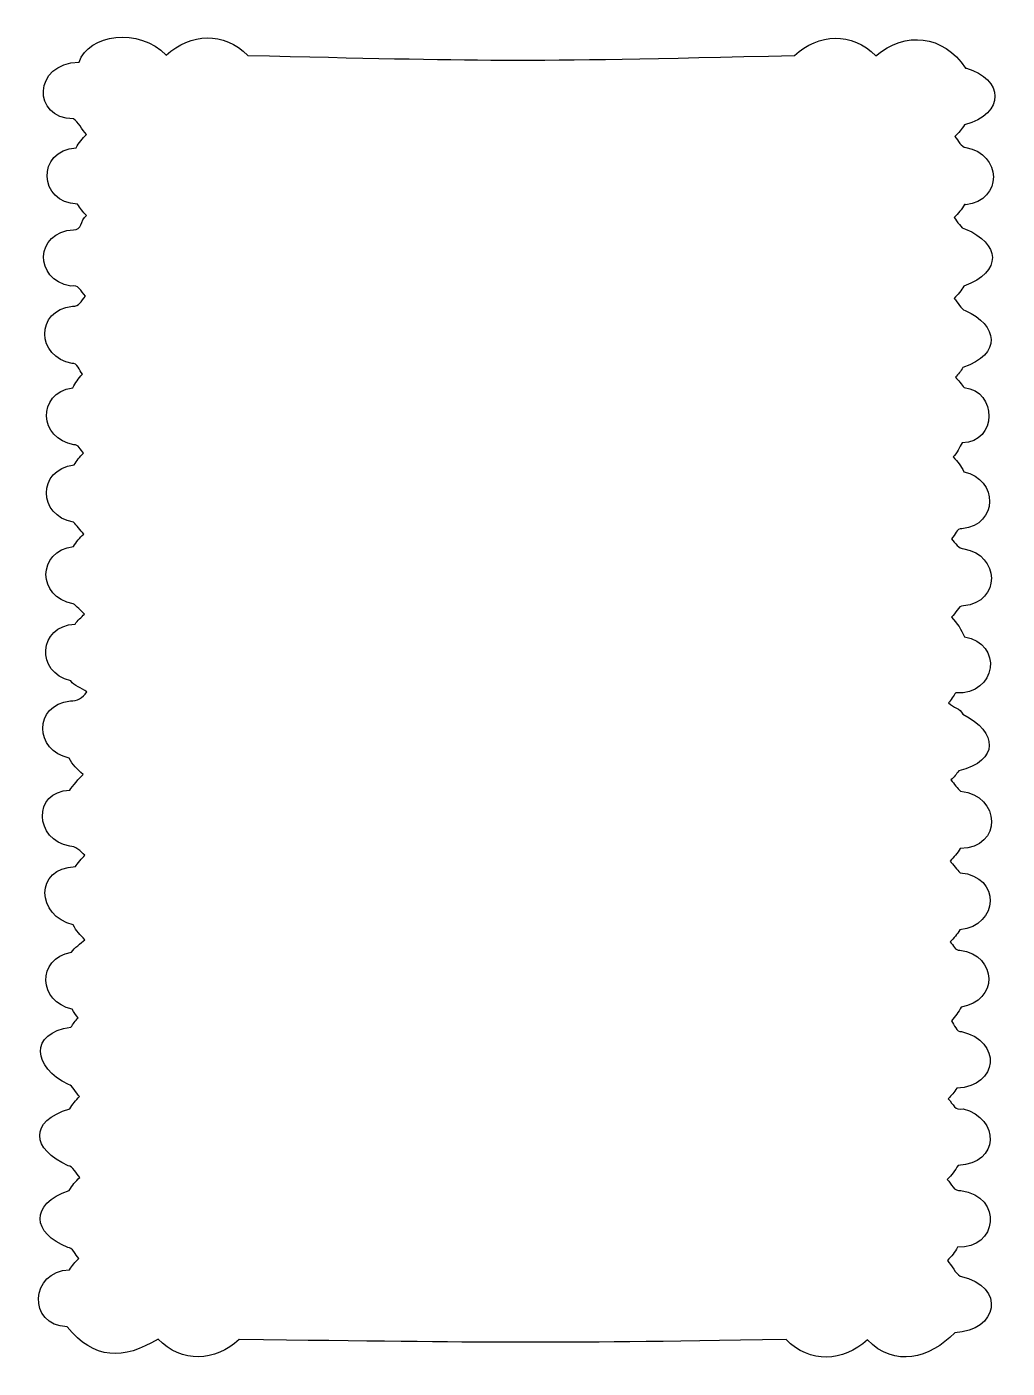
# Model space of a CAD drawing. Header units: centimetres. Extents: x -6.4 to 5.8, y -5.5 to 11.2.
import ezdxf

# ---------------------------------------------------------------- set-up
doc = ezdxf.new("R2010")
doc.units = ezdxf.units.CM
doc.header["$MEASUREMENT"] = 0
doc.layers.add('Layer 1', color=7, linetype='Continuous')

msp = doc.modelspace()

# ---------------------------------------------------------------- linework, layer by layer
at = {"layer": 'Layer 1', "color": 32}
msp.add_open_spline([(-3.64557, 10.87311), (-3.94172, 11.17657), (-4.35791, 11.15117), (-4.65925, 10.87642), (-4.65925, 10.87642), (-4.99933, 11.23009), (-5.62906, 11.14004), (-5.7457, 10.7896), (-5.7457, 10.7896), (-6.3225, 10.78133), (-6.33045, 10.0837), (-5.81598, 10.08515), (-5.81598, 10.08515), (-5.75866, 10.05138), (-5.70878, 9.94803), (-5.65475, 9.88837), (-5.65475, 9.88837), (-5.70569, 9.83805), (-5.74847, 9.78371), (-5.78208, 9.72466), (-5.78208, 9.72466), (-6.2816, 9.68886), (-6.25321, 9.0358), (-5.76472, 9.02268), (-5.76472, 9.02268), (-5.73366, 8.97175), (-5.69665, 8.92396), (-5.6531, 8.87964), (-5.6531, 8.87964), (-5.73201, 8.81732), (-5.71043, 8.69109), (-5.81343, 8.70268), (-5.81343, 8.70268), (-6.29614, 8.67662), (-6.31438, 8.07937), (-5.84988, 8.00073), (-5.84988, 8.00073), (-5.74875, 8.02595), (-5.72942, 7.94311), (-5.6655, 7.8734), (-5.6655, 7.8734), (-5.72791, 7.81381), (-5.74096, 7.74225), (-5.82838, 7.75103), (-5.82838, 7.75103), (-6.29833, 7.70067), (-6.2758, 7.11318), (-5.83086, 7.03831), (-5.83086, 7.03831), (-5.76932, 7.04734), (-5.74078, 6.95043), (-5.70436, 6.90436), (-5.70436, 6.90436), (-5.75314, 6.85155), (-5.79403, 6.79465), (-5.82507, 6.73404), (-5.82507, 6.73404), (-6.28243, 6.66331), (-6.24383, 6.09638), (-5.81019, 6.02297), (-5.81019, 6.02297), (-5.7572, 6.03552), (-5.72634, 5.95678), (-5.69196, 5.91962), (-5.69196, 5.91962), (-5.73755, 5.87393), (-5.77631, 5.82521), (-5.80771, 5.77244), (-5.80771, 5.77244), (-6.26899, 5.71743), (-6.26407, 5.13655), (-5.81515, 5.06055), (-5.81515, 5.06055), (-5.77531, 5.02487), (-5.73063, 4.95769), (-5.68782, 4.91255), (-5.68782, 4.91255), (-5.7375, 4.8649), (-5.78065, 4.8141), (-5.81433, 4.75793), (-5.81433, 4.75793), (-6.27413, 4.69969), (-6.26846, 4.12111), (-5.82011, 4.04521), (-5.82011, 4.04521), (-5.78042, 4.01604), (-5.71795, 3.95834), (-5.67868, 3.91542), (-5.67868, 3.91542), (-5.71496, 3.87944), (-5.76835, 3.83078), (-5.79614, 3.79055), (-5.79614, 3.79055), (-6.25921, 3.76812), (-6.28921, 3.18739), (-5.84905, 3.08527), (-5.84905, 3.08527), (-5.81079, 3.01299), (-5.71268, 3.0033), (-5.64886, 2.94566), (-5.64886, 2.94566), (-5.70261, 2.87256), (-5.77059, 2.8278), (-5.85319, 2.83309), (-5.85319, 2.83309), (-6.31625, 2.78441), (-6.30355, 2.20946), (-5.8689, 2.12202), (-5.8689, 2.12202), (-5.83293, 2.03258), (-5.76687, 1.99208), (-5.69524, 1.91706), (-5.69524, 1.91706), (-5.73935, 1.87336), (-5.83127, 1.77304), (-5.86238, 1.72264), (-5.86238, 1.72264), (-6.33129, 1.70601), (-6.29996, 1.09892), (-5.86228, 1.02482), (-5.86228, 1.02482), (-5.79694, 1.02607), (-5.72063, 0.96023), (-5.67452, 0.91082), (-5.67452, 0.91082), (-5.70643, 0.88016), (-5.76663, 0.80454), (-5.792, 0.77016), (-5.792, 0.77016), (-6.30423, 0.75612), (-6.28097, 0.15188), (-5.81754, 0.04334), (-5.81754, 0.04334), (-5.78276, -0.03082), (-5.73307, -0.07751), (-5.67367, -0.14017), (-5.67367, -0.14017), (-5.72221, -0.18818), (-5.80722, -0.2402), (-5.83996, -0.29644), (-5.83996, -0.29644), (-6.28602, -0.37266), (-6.25146, -0.91964), (-5.83169, -1.00503), (-5.83169, -1.00503), (-5.8097, -1.04227), (-5.78492, -1.07835), (-5.75645, -1.11251), (-5.75645, -1.11251), (-5.79109, -1.15009), (-5.82164, -1.18978), (-5.8474, -1.23158), (-5.8474, -1.23158), (-6.36843, -1.29572), (-6.32425, -1.73793), (-5.87716, -1.94182), (-5.87716, -1.94182), (-5.82722, -1.95926), (-5.78374, -2.0471), (-5.74074, -2.09395), (-5.74074, -2.09395), (-5.78796, -2.14101), (-5.8285, -2.19147), (-5.86063, -2.24609), (-5.86063, -2.24609), (-6.3787, -2.3982), (-6.33793, -2.74962), (-5.8813, -2.95798), (-5.8813, -2.95798), (-5.82305, -2.95943), (-5.78021, -3.05668), (-5.73826, -3.10102), (-5.73826, -3.10102), (-5.78938, -3.15029), (-5.83315, -3.20409), (-5.86724, -3.26225), (-5.86724, -3.26225), (-6.37375, -3.43712), (-6.32542, -3.80033), (-5.88709, -3.97332), (-5.88709, -3.97332), (-5.82931, -3.97279), (-5.78989, -4.06709), (-5.74983, -4.11057), (-5.74983, -4.11057), (-5.79444, -4.15477), (-5.83302, -4.20149), (-5.86476, -4.25196), (-5.86476, -4.25196), (-6.35428, -4.26562), (-6.39655, -4.9457), (-5.89205, -4.9622), (-5.89205, -4.9622), (-5.56329, -5.3734), (-5.19078, -5.37854), (-4.76261, -5.11434), (-4.76261, -5.11434), (-4.46732, -5.41876), (-4.05216, -5.39645), (-3.75058, -5.12095), (-3.75058, -5.12095), (-0.42824, -5.15982), (-0.13641, -5.17259), (3.05996, -5.12012), (3.05996, -5.12012), (3.3563, -5.4232), (3.77241, -5.39854), (4.07365, -5.12343), (4.07365, -5.12343), (4.41418, -5.47716), (4.85067, -5.35498), (5.16092, -5.03579), (5.16092, -5.03579), (5.69375, -5.01673), (5.81484, -4.46331), (5.23037, -4.33133), (5.23037, -4.33133), (5.17356, -4.29998), (5.12332, -4.1945), (5.06997, -4.13538), (5.06997, -4.13538), (5.12104, -4.08499), (5.16361, -4.03004), (5.1973, -3.97084), (5.1973, -3.97084), (5.6864, -3.99322), (5.77928, -3.34409), (5.23616, -3.26225), (5.23616, -3.26225), (5.15196, -3.28014), (5.12229, -3.18391), (5.06832, -3.12665), (5.06832, -3.12665), (5.12324, -3.07347), (5.16791, -3.01465), (5.20309, -2.95137), (5.20309, -2.95137), (5.72635, -2.93287), (5.72413, -2.36336), (5.2651, -2.24691), (5.2651, -2.24691), (5.16271, -2.27329), (5.1452, -2.192), (5.08072, -2.12124), (5.08072, -2.12124), (5.12159, -2.08073), (5.15682, -2.0371), (5.18655, -1.9906), (5.18655, -1.9906), (5.71062, -1.96422), (5.75196, -1.40259), (5.24608, -1.28449), (5.24608, -1.28449), (5.18474, -1.29355), (5.15591, -1.19729), (5.11958, -1.15137), (5.11958, -1.15137), (5.16863, -1.09827), (5.21001, -1.0412), (5.24112, -0.98022), (5.24112, -0.98022), (5.70256, -0.90756), (5.7033, -0.34241), (5.22459, -0.26915), (5.22459, -0.26915), (5.17112, -0.28204), (5.14092, -0.20476), (5.10635, -0.16745), (5.10635, -0.16745), (5.15261, -0.12147), (5.19276, -0.07198), (5.22459, -0.01863), (5.22459, -0.01863), (5.71335, 0.03576), (5.7433, 0.64892), (5.22955, 0.69327), (5.22955, 0.69327), (5.18911, 0.72672), (5.14528, 0.79502), (5.10304, 0.83962), (5.10304, 0.83962), (5.15292, 0.88764), (5.19587, 0.93932), (5.22955, 0.99589), (5.22955, 0.99589), (5.76457, 1.00246), (5.73199, 1.65908), (5.23534, 1.70861), (5.23534, 1.70861), (5.19547, 1.73792), (5.15419, 1.80623), (5.11462, 1.84917), (5.11462, 1.84917), (5.15077, 1.88512), (5.1837, 1.92231), (5.21136, 1.96244), (5.21136, 1.96244), (5.72278, 2.09237), (5.69837, 2.44039), (5.26345, 2.66855), (5.26345, 2.66855), (5.22521, 2.74051), (5.14842, 2.7507), (5.0848, 2.80816), (5.0848, 2.80816), (5.10998, 2.83052), (5.15195, 2.90968), (5.17332, 2.93479), (5.17332, 2.93479), (5.68753, 2.90268), (5.76627, 3.55896), (5.28246, 3.63262), (5.28246, 3.63262), (5.24668, 3.72111), (5.19203, 3.80378), (5.12123, 3.87819), (5.12123, 3.87819), (5.18121, 3.92002), (5.19645, 4.02409), (5.27254, 4.01627), (5.27254, 4.01627), (5.74253, 4.06538), (5.72158, 4.65367), (5.27668, 4.72899), (5.27668, 4.72899), (5.21055, 4.72706), (5.16749, 4.80332), (5.12123, 4.85294), (5.12123, 4.85294), (5.16962, 4.89938), (5.1839, 4.98451), (5.25187, 4.97869), (5.25187, 4.97869), (5.71024, 5.02727), (5.70251, 5.59362), (5.27502, 5.68893), (5.27502, 5.68893), (5.24027, 5.76313), (5.20139, 5.80969), (5.14193, 5.87244), (5.14193, 5.87244), (5.19073, 5.92084), (5.22326, 5.99361), (5.25601, 6.05025), (5.25601, 6.05025), (5.69047, 6.05307), (5.69713, 6.69598), (5.27758, 6.7373), (5.27758, 6.7373), (5.25593, 6.77395), (5.19881, 6.83095), (5.17084, 6.86467), (5.17084, 6.86467), (5.20598, 6.90268), (5.23659, 6.94307), (5.26262, 6.98539), (5.26262, 6.98539), (5.74987, 7.15009), (5.7041, 7.51808), (5.29156, 7.69563), (5.29156, 7.69563), (5.23921, 7.71446), (5.19866, 7.79951), (5.15513, 7.84694), (5.15513, 7.84694), (5.20298, 7.89462), (5.24351, 7.94613), (5.27585, 8.00156), (5.27585, 8.00156), (5.76603, 8.17727), (5.72326, 8.53278), (5.29735, 8.7118), (5.29735, 8.7118), (5.23834, 8.71262), (5.19572, 8.80948), (5.15348, 8.85401), (5.15348, 8.85401), (5.20526, 8.90381), (5.24979, 8.95795), (5.28412, 9.01689), (5.28412, 9.01689), (5.28893, 9.01667), (5.29334, 9.01444), (5.29817, 9.01441), (5.29817, 9.01441), (5.76762, 9.06438), (5.74589, 9.6519), (5.30148, 9.72714), (5.30148, 9.72714), (5.24302, 9.72593), (5.2044, 9.81988), (5.16423, 9.86356), (5.16423, 9.86356), (5.20951, 9.90845), (5.24967, 9.95609), (5.28164, 10.00743), (5.28164, 10.00743), (5.80282, 10.15048), (5.76706, 10.58143), (5.30727, 10.71602), (5.30727, 10.71602), (5.30321, 10.71604), (5.29972, 10.71448), (5.29569, 10.71436), (5.29569, 10.71436), (5.01292, 11.13495), (4.55082, 11.17695), (4.177, 10.86815), (4.177, 10.86815), (3.88163, 11.17227), (3.4665, 11.14876), (3.16497, 10.87394), (3.16497, 10.87394), (-0.39565, 10.78671), (-0.64999, 10.80684), (-3.64557, 10.87311)], degree=3, knots=[0, 0, 0, 0, 0.00952381, 0.00952381, 0.00952381, 0.00952381, 0.01904762, 0.01904762, 0.01904762, 0.01904762, 0.02857143, 0.02857143, 0.02857143, 0.02857143, 0.03809524, 0.03809524, 0.03809524, 0.03809524, 0.04761905, 0.04761905, 0.04761905, 0.04761905, 0.05714286, 0.05714286, 0.05714286, 0.05714286, 0.06666667, 0.06666667, 0.06666667, 0.06666667, 0.07619048, 0.07619048, 0.07619048, 0.07619048, 0.08571429, 0.08571429, 0.08571429, 0.08571429, 0.0952381, 0.0952381, 0.0952381, 0.0952381, 0.1047619, 0.1047619, 0.1047619, 0.1047619, 0.11428571, 0.11428571, 0.11428571, 0.11428571, 0.12380952, 0.12380952, 0.12380952, 0.12380952, 0.13333333, 0.13333333, 0.13333333, 0.13333333, 0.14285714, 0.14285714, 0.14285714, 0.14285714, 0.15238095, 0.15238095, 0.15238095, 0.15238095, 0.16190476, 0.16190476, 0.16190476, 0.16190476, 0.17142857, 0.17142857, 0.17142857, 0.17142857, 0.18095238, 0.18095238, 0.18095238, 0.18095238, 0.19047619, 0.19047619, 0.19047619, 0.19047619, 0.2, 0.2, 0.2, 0.2, 0.20952381, 0.20952381, 0.20952381, 0.20952381, 0.21904762, 0.21904762, 0.21904762, 0.21904762, 0.22857143, 0.22857143, 0.22857143, 0.22857143, 0.23809524, 0.23809524, 0.23809524, 0.23809524, 0.24761905, 0.24761905, 0.24761905, 0.24761905, 0.25714286, 0.25714286, 0.25714286, 0.25714286, 0.26666667, 0.26666667, 0.26666667, 0.26666667, 0.27619048, 0.27619048, 0.27619048, 0.27619048, 0.28571429, 0.28571429, 0.28571429, 0.28571429, 0.2952381, 0.2952381, 0.2952381, 0.2952381, 0.3047619, 0.3047619, 0.3047619, 0.3047619, 0.31428571, 0.31428571, 0.31428571, 0.31428571, 0.32380952, 0.32380952, 0.32380952, 0.32380952, 0.33333333, 0.33333333, 0.33333333, 0.33333333, 0.34285714, 0.34285714, 0.34285714, 0.34285714, 0.35238095, 0.35238095, 0.35238095, 0.35238095, 0.36190476, 0.36190476, 0.36190476, 0.36190476, 0.37142857, 0.37142857, 0.37142857, 0.37142857, 0.38095238, 0.38095238, 0.38095238, 0.38095238, 0.39047619, 0.39047619, 0.39047619, 0.39047619, 0.4, 0.4, 0.4, 0.4, 0.40952381, 0.40952381, 0.40952381, 0.40952381, 0.41904762, 0.41904762, 0.41904762, 0.41904762, 0.42857143, 0.42857143, 0.42857143, 0.42857143, 0.43809524, 0.43809524, 0.43809524, 0.43809524, 0.44761905, 0.44761905, 0.44761905, 0.44761905, 0.45714286, 0.45714286, 0.45714286, 0.45714286, 0.46666667, 0.46666667, 0.46666667, 0.46666667, 0.47619048, 0.47619048, 0.47619048, 0.47619048, 0.48571429, 0.48571429, 0.48571429, 0.48571429, 0.4952381, 0.4952381, 0.4952381, 0.4952381, 0.5047619, 0.5047619, 0.5047619, 0.5047619, 0.51428571, 0.51428571, 0.51428571, 0.51428571, 0.52380952, 0.52380952, 0.52380952, 0.52380952, 0.53333333, 0.53333333, 0.53333333, 0.53333333, 0.54285714, 0.54285714, 0.54285714, 0.54285714, 0.55238095, 0.55238095, 0.55238095, 0.55238095, 0.56190476, 0.56190476, 0.56190476, 0.56190476, 0.57142857, 0.57142857, 0.57142857, 0.57142857, 0.58095238, 0.58095238, 0.58095238, 0.58095238, 0.59047619, 0.59047619, 0.59047619, 0.59047619, 0.6, 0.6, 0.6, 0.6, 0.60952381, 0.60952381, 0.60952381, 0.60952381, 0.61904762, 0.61904762, 0.61904762, 0.61904762, 0.62857143, 0.62857143, 0.62857143, 0.62857143, 0.63809524, 0.63809524, 0.63809524, 0.63809524, 0.64761905, 0.64761905, 0.64761905, 0.64761905, 0.65714286, 0.65714286, 0.65714286, 0.65714286, 0.66666667, 0.66666667, 0.66666667, 0.66666667, 0.67619048, 0.67619048, 0.67619048, 0.67619048, 0.68571429, 0.68571429, 0.68571429, 0.68571429, 0.6952381, 0.6952381, 0.6952381, 0.6952381, 0.7047619, 0.7047619, 0.7047619, 0.7047619, 0.71428571, 0.71428571, 0.71428571, 0.71428571, 0.72380952, 0.72380952, 0.72380952, 0.72380952, 0.73333333, 0.73333333, 0.73333333, 0.73333333, 0.74285714, 0.74285714, 0.74285714, 0.74285714, 0.75238095, 0.75238095, 0.75238095, 0.75238095, 0.76190476, 0.76190476, 0.76190476, 0.76190476, 0.77142857, 0.77142857, 0.77142857, 0.77142857, 0.78095238, 0.78095238, 0.78095238, 0.78095238, 0.79047619, 0.79047619, 0.79047619, 0.79047619, 0.8, 0.8, 0.8, 0.8, 0.80952381, 0.80952381, 0.80952381, 0.80952381, 0.81904762, 0.81904762, 0.81904762, 0.81904762, 0.82857143, 0.82857143, 0.82857143, 0.82857143, 0.83809524, 0.83809524, 0.83809524, 0.83809524, 0.84761905, 0.84761905, 0.84761905, 0.84761905, 0.85714286, 0.85714286, 0.85714286, 0.85714286, 0.86666667, 0.86666667, 0.86666667, 0.86666667, 0.87619048, 0.87619048, 0.87619048, 0.87619048, 0.88571429, 0.88571429, 0.88571429, 0.88571429, 0.8952381, 0.8952381, 0.8952381, 0.8952381, 0.9047619, 0.9047619, 0.9047619, 0.9047619, 0.91428571, 0.91428571, 0.91428571, 0.91428571, 0.92380952, 0.92380952, 0.92380952, 0.92380952, 0.93333333, 0.93333333, 0.93333333, 0.93333333, 0.94285714, 0.94285714, 0.94285714, 0.94285714, 0.95238095, 0.95238095, 0.95238095, 0.95238095, 0.96190476, 0.96190476, 0.96190476, 0.96190476, 0.97142857, 0.97142857, 0.97142857, 0.97142857, 0.98095238, 0.98095238, 0.98095238, 0.98095238, 1, 1, 1, 1], dxfattribs=at)

doc.saveas('drawing.dxf')
